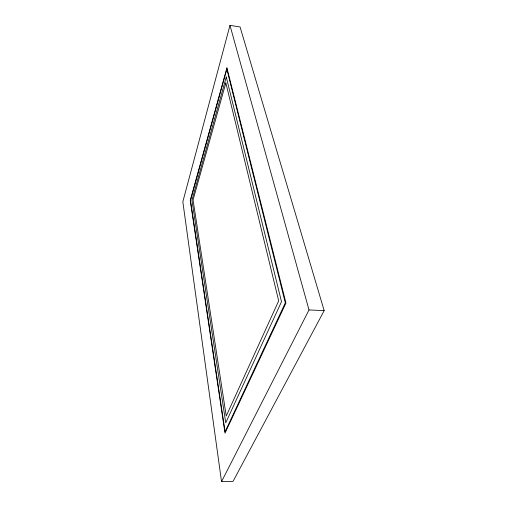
<?xml version="1.0" encoding="UTF-8"?>
<svg xmlns="http://www.w3.org/2000/svg" width="507" height="507" viewBox="0 0 507 507"><rect width="100%" height="100%" fill="white"/><g stroke="black" fill="none" stroke-linecap="round" stroke-linejoin="round"><path stroke-width="0.76" d="M229.975 25.35L182.831 201.792L221.534 481.65L233.055 481.346L324.169 310.633L240.071 26.966L229.975 25.35L309.01 309.948L221.534 481.65M309.01 309.948L324.169 310.633M226.927 67.875L190.245 200.468L225 433.174L285.948 303.047L226.927 67.875M226.832 69.148L190.48 200.43L225.102 431.717L285.321 302.856L226.832 69.148M226.274 76.975L191.938 200.17L225.742 422.8L281.512 301.716L226.274 76.975M225.849 82.933L193.059 199.967L226.223 416.019L278.692 300.873L225.849 82.933"/></g></svg>
